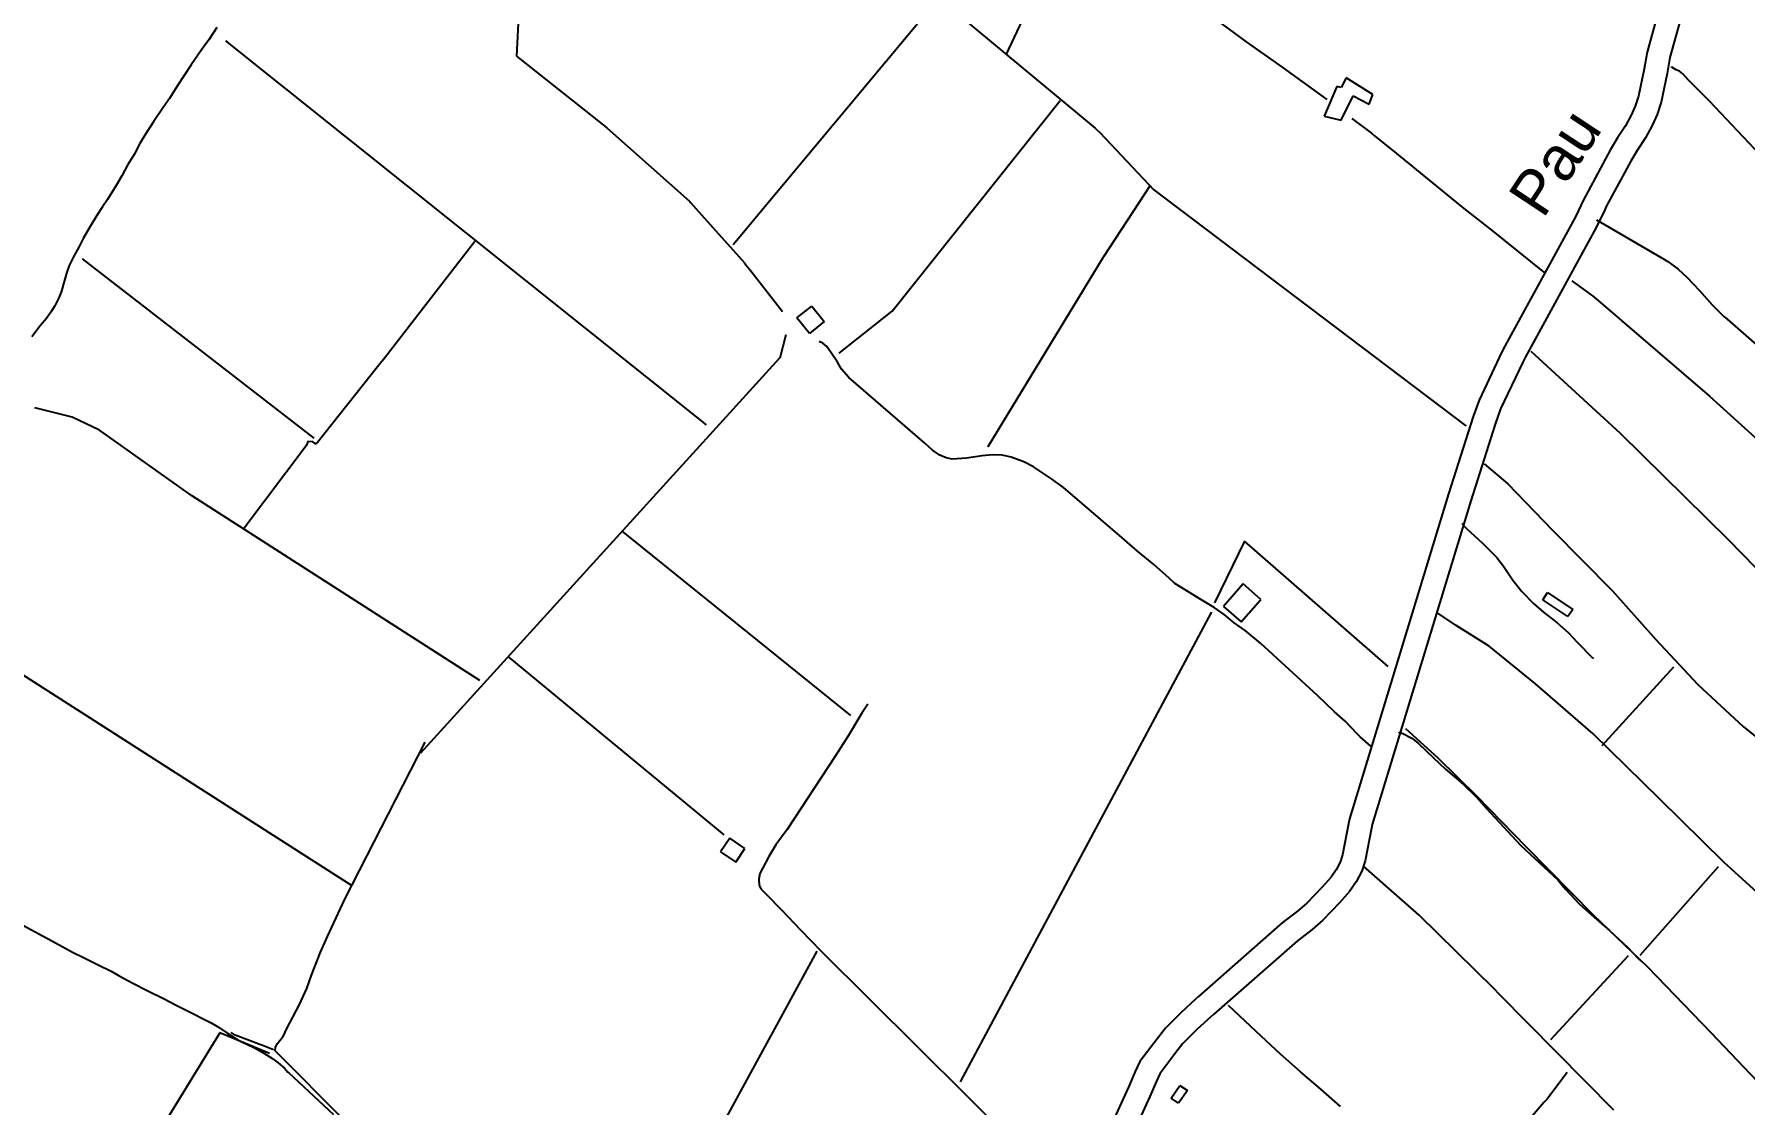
# Model space of a CAD drawing. Header units: metres. Extents: x 750363 to 753809, y 4417932 to 4421953.
# Drawn here: x 751141 to 751726, y 4421156 to 4421521 of the extents above; entities that cross this region are included whole.
import ezdxf
from ezdxf.enums import TextEntityAlignment as Align

# ---------------------------------------------------------------- set-up
doc = ezdxf.new("R2010")
doc.units = ezdxf.units.M
for name, color, linetype in [('ACEQUIAS$0$125', 8, 'Continuous'), ('ACEQUIAS$0$162', 8, 'Continuous'), ('CAMINOS$0$84', 8, 'Continuous'), ('CAMINOS$0$85', 8, 'Continuous'), ('M2$0$11', 8, 'Continuous'), ('TEXTOS10$0$997', 8, 'Continuous')]:
    doc.layers.add(name, color=color, linetype=linetype)
doc.styles.add('Arial', font='arial.ttf')

msp = doc.modelspace()

# ---------------------------------------------------------------- linework, layer by layer
at = {"layer": 'ACEQUIAS$0$125', "color": 254}
for p, q in [((751473.37, 4421514.35, 1.34), (751496.08, 4421562.57, 1.34)), ((751555.44, 4421518.86, 1.34), (751521.3, 4421544.04, 1.34)), ((751449.48, 4421532.63, 1.34), (751380.21, 4421449.52, 1.34)), ((751567.76, 4421510.16, 1.34), (751555.44, 4421518.86, 1.34)), ((751583.05, 4421499.15, 1.34), (751567.76, 4421510.16, 1.34)), ((751434.41, 4421426.79, 1.34), (751491.82, 4421498.8, 1.34)), ((751157.86, 4421444.71, 1.34), (751236.99, 4421383.43, 1.34)), ((751666.58, 4421437.19, 1.34), (751674.12, 4421431.65, 1.34)), ((751674.12, 4421431.65, 1.34), (751713.57, 4421397.72, 1.34)), ((751416.36, 4421412.5, 1.34), (751434.41, 4421426.79, 1.34)), ((751652.52, 4421413.09, 1.34), (751683.01, 4421385.14, 1.34)), ((751713.57, 4421397.72, 1.34), (751799.49, 4421319.73, 1.34)), ((751154.48, 4421390.58, 1.34), (751141.68, 4421393.75, 1.34)), ((751163.78, 4421386.12, 1.34), (751154.48, 4421390.58, 1.34)), ((751195.15, 4421363.88, 1.34), (751163.78, 4421386.12, 1.34)), ((751683.01, 4421385.14, 1.34), (751719.81, 4421348.92, 1.34)), ((751636.57, 4421374.62, 1.34), (751644.68, 4421367.79, 1.34)), ((751644.68, 4421367.79, 1.34), (751660, 4421352.01, 1.34)), ((751293.69, 4421300.62, 1.34), (751195.15, 4421363.88, 1.34)), ((751660, 4421352.01, 1.34), (751680.36, 4421331.41, 1.34)), ((751719.81, 4421348.92, 1.34), (751756.36, 4421311.45, 1.34)), ((751554.78, 4421348.24, 1.34), (751544.54, 4421327.14, 1.34)), ((751603.83, 4421305.43, 1.34), (751554.78, 4421348.24, 1.34)), ((751680.36, 4421331.41, 1.34), (751695.23, 4421314.69, 1.34)), ((751221.99, 4421248.52, 1.34), (751101.21, 4421325.86, 1.34)), ((751627.02, 4421319.46, 1.34), (751620.5, 4421323.83, 1.34)), ((751638.36, 4421312.35, 1.34), (751627.02, 4421319.46, 1.34)), ((751695.23, 4421314.69, 1.34), (751709.61, 4421299.22, 1.34)), ((751303.25, 4421308.81, 1.34), (751376.98, 4421247.87, 1.34)), ((751654.13, 4421299.54, 1.34), (751638.36, 4421312.35, 1.34)), ((751676.9, 4421278.46, 1.34), (751701.41, 4421305.26, 1.34)), ((751673.88, 4421282.4, 1.34), (751654.13, 4421299.54, 1.34)), ((751709.61, 4421299.22, 1.34), (751725.12, 4421284.78, 1.34)), ((751725.12, 4421284.78, 1.34), (751743.48, 4421270.16, 1.34)), ((751609.76, 4421284.28, 1.34), (751620.79, 4421274.27, 1.34)), ((751696.55, 4421260.05, 1.34), (751673.88, 4421282.4, 1.34)), ((751620.79, 4421274.27, 1.34), (751634.13, 4421261.13, 1.34)), ((751634.13, 4421261.13, 1.34), (751651, 4421243.8, 1.34)), ((751718.41, 4421238.56, 1.34), (751696.55, 4421260.05, 1.34)), ((751250.11, 4421230.46, 1.34), (751221.99, 4421248.52, 1.34)), ((751651, 4421243.8, 1.34), (751673.86, 4421220.6, 1.34)), ((751740.83, 4421218.16, 1.34), (751718.41, 4421238.56, 1.34)), ((751716.56, 4421236.95, 1.34), (751689.76, 4421206.72, 1.34)), ((751673.86, 4421220.6, 1.34), (751692.44, 4421202.86, 1.34)), ((751334.68, 4421071.94, 1.34), (751408.81, 4421208.18, 1.34)), ((751659.43, 4421177.97, 1.34), (751685.88, 4421206.74, 1.34)), ((751692.44, 4421202.86, 1.34), (751714.03, 4421180.43, 1.34)), ((751204.85, 4421180.23, 1.34), (751166.04, 4421117.13, 1.34)), ((751221.87, 4421173.24, 1.34), (751204.85, 4421180.23, 1.34)), ((751714.03, 4421180.43, 1.34), (751732.07, 4421161.35, 1.34))]:
    msp.add_line(p, q, dxfattribs=at)
at = {"layer": 'ACEQUIAS$0$162', "color": 254}
for p, q in [((751306.95, 4421529.64, 1.34), (751306.14, 4421513.96, 1.34)), ((751457.63, 4421527.56, 1.34), (751503.75, 4421489.38, 1.34)), ((751371.08, 4421388, 1.34), (751206.98, 4421519.17, 1.34)), ((751206.98, 4421519.17, 1.34), (751207.51, 4421518.75, 1.34)), ((751306.14, 4421513.96, 1.34), (751335.35, 4421490.78, 1.34)), ((751700.74, 4421510.21, 1.34), (751700.56, 4421510.36, 1.34)), ((751702.23, 4421509.26, 1.34), (751700.74, 4421510.21, 1.34)), ((751703.35, 4421508.76, 1.34), (751702.23, 4421509.26, 1.34)), ((751704.48, 4421507.88, 1.34), (751703.35, 4421508.76, 1.34)), ((751706.24, 4421505.83, 1.34), (751704.48, 4421507.88, 1.34)), ((751712.98, 4421499.16, 1.34), (751706.24, 4421505.83, 1.34)), ((751713.55, 4421498.59, 1.34), (751712.98, 4421499.16, 1.34)), ((751739.25, 4421471.26, 1.34), (751713.55, 4421498.59, 1.34)), ((751335.35, 4421490.78, 1.34), (751336.99, 4421489.49, 1.34)), ((751336.99, 4421489.49, 1.34), (751365.22, 4421464.35, 1.34)), ((751503.75, 4421489.38, 1.34), (751504.28, 4421488.91, 1.34)), ((751504.28, 4421488.91, 1.34), (751505.4, 4421487.79, 1.34)), ((751505.4, 4421487.79, 1.34), (751523.87, 4421468.28, 1.34)), ((751522.61, 4421469.76, 1.34), (751506.63, 4421445.33, 1.34)), ((751523.87, 4421468.28, 1.34), (751630.36, 4421387.69, 1.34)), ((751365.22, 4421464.35, 1.34), (751365.72, 4421463.84, 1.34)), ((751365.72, 4421463.84, 1.34), (751367.43, 4421461.84, 1.34)), ((751367.43, 4421461.84, 1.34), (751384.01, 4421443.3, 1.34)), ((751291.93, 4421450.58, 1.34), (751261.24, 4421410.91, 1.34)), ((751384.01, 4421443.3, 1.34), (751384.51, 4421442.69, 1.34)), ((751384.51, 4421442.69, 1.34), (751386.21, 4421440.56, 1.34)), ((751506.39, 4421445.06, 1.34), (751467.1, 4421380.45, 1.34)), ((751506.63, 4421445.33, 1.34), (751506.39, 4421445.06, 1.34)), ((751386.21, 4421440.56, 1.34), (751396.97, 4421426.71, 1.34)), ((751396.97, 4421426.71, 1.34), (751396.98, 4421426.73, 1.34)), ((751398.2, 4421418.73, 1.34), (751396.14, 4421410.74, 1.34)), ((751259.12, 4421408.4, 1.34), (751237.74, 4421381.32, 1.34)), ((751260.74, 4421410.34, 1.34), (751259.12, 4421408.4, 1.34)), ((751261.24, 4421410.91, 1.34), (751260.74, 4421410.34, 1.34)), ((751395.83, 4421410.59, 1.34), (751273.37, 4421275.82, 1.34)), ((751396.14, 4421410.74, 1.34), (751395.83, 4421410.59, 1.34)), ((751630.36, 4421387.69, 1.34), (751630.39, 4421387.73, 1.34)), ((751234.38, 4421380.79, 1.34), (751213.16, 4421352.68, 1.34)), ((751234.7, 4421381.56, 1.34), (751234.38, 4421380.79, 1.34)), ((751234.89, 4421382.25, 1.34), (751234.7, 4421381.56, 1.34)), ((751236.58, 4421382.13, 1.34), (751234.89, 4421382.25, 1.34)), ((751237.22, 4421381.75, 1.34), (751236.58, 4421382.13, 1.34)), ((751237.74, 4421381.32, 1.34), (751237.22, 4421381.75, 1.34)), ((751467.1, 4421380.45, 1.34), (751467.27, 4421380.65, 1.34)), ((751213.16, 4421352.68, 1.34), (751213.12, 4421352.68, 1.34)), ((751420.4, 4421288.67, 1.34), (751342.14, 4421351.79, 1.34)), ((751342.14, 4421351.79, 1.34), (751342.18, 4421351.75, 1.34)), ((751457.81, 4421163.59, 1.34), (751543.56, 4421323.92, 1.34)), ((751543.56, 4421323.92, 1.34), (751543.5, 4421323.97, 1.34)), ((751614.47, 4421220.49, 1.34), (751595.41, 4421237.22, 1.34)), ((751640.02, 4421195.3, 1.34), (751614.47, 4421220.49, 1.34)), ((751137.62, 4421217, 1.34), (751148.77, 4421211.02, 1.34)), ((751148.77, 4421211.02, 1.34), (751154.6, 4421207.88, 1.34)), ((751154.6, 4421207.88, 1.34), (751158.36, 4421206.02, 1.34)), ((751158.36, 4421206.02, 1.34), (751163.31, 4421203.5, 1.34)), ((751163.31, 4421203.5, 1.34), (751167.74, 4421201.36, 1.34)), ((751167.74, 4421201.36, 1.34), (751170.52, 4421199.8, 1.34)), ((751170.52, 4421199.8, 1.34), (751174.99, 4421197.4, 1.34)), ((751174.99, 4421197.4, 1.34), (751180.57, 4421194.53, 1.34)), ((751180.57, 4421194.53, 1.34), (751185.91, 4421191.85, 1.34)), ((751185.91, 4421191.85, 1.34), (751189.74, 4421189.8, 1.34)), ((751641.79, 4421193.48, 1.34), (751640.02, 4421195.3, 1.34)), ((751680.85, 4421153.81, 1.34), (751641.79, 4421193.48, 1.34)), ((751189.74, 4421189.8, 1.34), (751193.34, 4421188.05, 1.34)), ((751193.34, 4421188.05, 1.34), (751201.92, 4421183.68, 1.34)), ((751201.92, 4421183.68, 1.34), (751204.41, 4421182.17, 1.34)), ((751204.41, 4421182.17, 1.34), (751207.25, 4421180.24, 1.34)), ((751207.25, 4421180.24, 1.34), (751210.98, 4421177.86, 1.34)), ((751210.98, 4421177.86, 1.34), (751212.62, 4421177.12, 1.34)), ((751212.62, 4421177.12, 1.34), (751216.51, 4421175.21, 1.34)), ((751216.51, 4421175.21, 1.34), (751219.58, 4421173.51, 1.34)), ((751219.58, 4421173.51, 1.34), (751223.01, 4421171.45, 1.34)), ((751223.01, 4421171.45, 1.34), (751224.82, 4421170.08, 1.34)), ((751224.82, 4421170.08, 1.34), (751227, 4421168.18, 1.34)), ((751227, 4421168.18, 1.34), (751228.12, 4421166.86, 1.34)), ((751228.12, 4421166.86, 1.34), (751228.4, 4421166.58, 1.34)), ((751228.4, 4421166.58, 1.34), (751243.65, 4421152.36, 1.34))]:
    msp.add_line(p, q, dxfattribs=at)
at = {"layer": 'CAMINOS$0$84', "color": 254}
for p, q in [((751201.1, 4421519.53, 1.34), (751198.62, 4421516.06, 1.34)), ((751203.88, 4421523.7, 1.34), (751201.1, 4421519.53, 1.34)), ((751198.62, 4421516.06, 1.34), (751195.13, 4421510.98, 1.34)), ((751195.13, 4421510.98, 1.34), (751190.29, 4421503.66, 1.34)), ((751190.29, 4421503.66, 1.34), (751187.64, 4421499.47, 1.34)), ((751185.5, 4421496.39, 1.34), (751182.2, 4421491.53, 1.34)), ((751187.64, 4421499.47, 1.34), (751185.5, 4421496.39, 1.34)), ((751182.2, 4421491.53, 1.34), (751179.46, 4421487.29, 1.34)), ((751591.42, 4421492.62, 1.34), (751598.09, 4421487.6, 1.34)), ((751177.6, 4421484.12, 1.34), (751175.57, 4421480.38, 1.34)), ((751179.46, 4421487.29, 1.34), (751177.6, 4421484.12, 1.34)), ((751598.09, 4421487.6, 1.34), (751599.14, 4421486.73, 1.34)), ((751599.14, 4421486.73, 1.34), (751606.66, 4421480.66, 1.34)), ((751175.57, 4421480.38, 1.34), (751173.38, 4421476.65, 1.34)), ((751606.66, 4421480.66, 1.34), (751629.72, 4421461.87, 1.34)), ((751171.44, 4421473.07, 1.34), (751169.47, 4421469.75, 1.34)), ((751173.38, 4421476.65, 1.34), (751171.44, 4421473.07, 1.34)), ((751169.47, 4421469.75, 1.34), (751166.51, 4421464.95, 1.34)), ((751164.76, 4421462.49, 1.34), (751162.83, 4421459.47, 1.34)), ((751166.51, 4421464.95, 1.34), (751164.76, 4421462.49, 1.34)), ((751629.72, 4421461.87, 1.34), (751638.97, 4421454.65, 1.34)), ((751160.21, 4421455.2, 1.34), (751158.18, 4421451.61, 1.34)), ((751162.83, 4421459.47, 1.34), (751160.21, 4421455.2, 1.34)), ((751638.97, 4421454.65, 1.34), (751657.15, 4421440.05, 1.34)), ((751675.02, 4421458.02, 1.34), (751698.23, 4421444.47, 1.34)), ((751156.71, 4421448.64, 1.34), (751155.04, 4421445.65, 1.34)), ((751158.18, 4421451.61, 1.34), (751156.71, 4421448.64, 1.34)), ((751153.43, 4421442.4, 1.34), (751152.6, 4421440.18, 1.34)), ((751155.04, 4421445.65, 1.34), (751153.43, 4421442.4, 1.34)), ((751698.23, 4421444.47, 1.34), (751699.36, 4421443.79, 1.34)), ((751699.36, 4421443.79, 1.34), (751702.82, 4421441.19, 1.34)), ((751151.96, 4421437.78, 1.34), (751150.65, 4421433.3, 1.34)), ((751152.6, 4421440.18, 1.34), (751151.96, 4421437.78, 1.34)), ((751702.82, 4421441.19, 1.34), (751705.94, 4421438.3, 1.34)), ((751705.94, 4421438.3, 1.34), (751710.04, 4421434.04, 1.34)), ((751149.75, 4421431.08, 1.34), (751148.51, 4421428.58, 1.34)), ((751150.65, 4421433.3, 1.34), (751149.75, 4421431.08, 1.34)), ((751710.04, 4421434.04, 1.34), (751714.64, 4421428.82, 1.34)), ((751147.2, 4421426.45, 1.34), (751145.52, 4421424.14, 1.34)), ((751148.51, 4421428.58, 1.34), (751147.2, 4421426.45, 1.34)), ((751714.64, 4421428.82, 1.34), (751718.4, 4421425.13, 1.34)), ((751718.4, 4421425.13, 1.34), (751719.64, 4421424.02, 1.34)), ((751143.57, 4421421.78, 1.34), (751140.65, 4421418.06, 1.34)), ((751145.52, 4421424.14, 1.34), (751143.57, 4421421.78, 1.34)), ((751719.64, 4421424.02, 1.34), (751761.84, 4421387.08, 1.34)), ((751410.74, 4421415.88, 1.34), (751409.59, 4421416.5, 1.34)), ((751412.18, 4421414.72, 1.34), (751410.74, 4421415.88, 1.34)), ((751415.74, 4421409.37, 1.34), (751412.18, 4421414.72, 1.34)), ((751417.14, 4421407.02, 1.34), (751415.74, 4421409.37, 1.34)), ((751419.7, 4421404.13, 1.34), (751417.14, 4421407.02, 1.34)), ((751445.56, 4421381.74, 1.34), (751419.7, 4421404.13, 1.34)), ((751448.2, 4421379.37, 1.34), (751445.56, 4421381.74, 1.34)), ((751450.74, 4421377.65, 1.34), (751448.2, 4421379.37, 1.34)), ((751452.92, 4421376.67, 1.34), (751450.74, 4421377.65, 1.34)), ((751454.95, 4421376.26, 1.34), (751452.92, 4421376.67, 1.34)), ((751459.85, 4421376.61, 1.34), (751454.95, 4421376.26, 1.34)), ((751465.2, 4421377.44, 1.34), (751459.85, 4421376.61, 1.34)), ((751468.71, 4421377.74, 1.34), (751465.2, 4421377.44, 1.34)), ((751472.02, 4421377.58, 1.34), (751468.71, 4421377.74, 1.34)), ((751475.15, 4421376.93, 1.34), (751472.02, 4421377.58, 1.34)), ((751479.39, 4421375.3, 1.34), (751475.15, 4421376.93, 1.34)), ((751482.72, 4421373.64, 1.34), (751479.39, 4421375.3, 1.34)), ((751488.91, 4421369.5, 1.34), (751482.72, 4421373.64, 1.34)), ((751492.93, 4421366.59, 1.34), (751488.91, 4421369.5, 1.34)), ((751512.94, 4421349.49, 1.34), (751492.93, 4421366.59, 1.34)), ((751518.26, 4421344.78, 1.34), (751512.94, 4421349.49, 1.34)), ((751629.15, 4421354.37, 1.34), (751629.81, 4421353.38, 1.34)), ((751629.81, 4421353.38, 1.34), (751630.7, 4421352.5, 1.34)), ((751630.7, 4421352.5, 1.34), (751636.19, 4421347.47, 1.34)), ((751523.81, 4421340.25, 1.34), (751518.26, 4421344.78, 1.34)), ((751636.19, 4421347.47, 1.34), (751640.93, 4421342.69, 1.34)), ((751529.05, 4421335.63, 1.34), (751523.81, 4421340.25, 1.34)), ((751640.93, 4421342.69, 1.34), (751643.24, 4421339.68, 1.34)), ((751643.24, 4421339.68, 1.34), (751646.39, 4421334.96, 1.34)), ((751530.93, 4421333.82, 1.34), (751529.05, 4421335.63, 1.34)), ((751539.87, 4421328.31, 1.34), (751530.93, 4421333.82, 1.34)), ((751646.39, 4421334.96, 1.34), (751649.48, 4421331.06, 1.34)), ((751544.47, 4421325.59, 1.34), (751539.87, 4421328.31, 1.34)), ((751547.87, 4421323.24, 1.34), (751544.47, 4421325.59, 1.34)), ((751649.48, 4421331.06, 1.34), (751653.44, 4421326.92, 1.34)), ((751653.44, 4421326.92, 1.34), (751656.99, 4421323.82, 1.34)), ((751551.19, 4421320.38, 1.34), (751547.87, 4421323.24, 1.34)), ((751555.03, 4421317.69, 1.34), (751551.19, 4421320.38, 1.34)), ((751656.99, 4421323.82, 1.34), (751661.39, 4421320.47, 1.34)), ((751661.39, 4421320.47, 1.34), (751665.28, 4421317.01, 1.34)), ((751560.33, 4421313.24, 1.34), (751555.03, 4421317.69, 1.34)), ((751665.28, 4421317.01, 1.34), (751668.39, 4421313.68, 1.34)), ((751579.71, 4421295.49, 1.34), (751560.33, 4421313.24, 1.34)), ((751668.39, 4421313.68, 1.34), (751673.66, 4421308.43, 1.34)), ((751673.66, 4421308.43, 1.34), (751673.95, 4421308.14, 1.34)), ((751426.1, 4421292.51, 1.34), (751424.13, 4421289.46, 1.34)), ((751585.55, 4421289.95, 1.34), (751579.71, 4421295.49, 1.34)), ((751423.43, 4421288.36, 1.34), (751419.53, 4421281.83, 1.34)), ((751424.13, 4421289.46, 1.34), (751423.43, 4421288.36, 1.34)), ((751589.1, 4421286.8, 1.34), (751585.55, 4421289.95, 1.34)), ((751593.34, 4421282.28, 1.34), (751589.1, 4421286.8, 1.34)), ((751247.61, 4421225.93, 1.34), (751274.95, 4421279.53, 1.34)), ((751419.53, 4421281.83, 1.34), (751414.94, 4421274.57, 1.34)), ((751594.26, 4421281.4, 1.34), (751593.34, 4421282.28, 1.34)), ((751597.97, 4421278.24, 1.34), (751594.26, 4421281.4, 1.34)), ((751607.54, 4421282.89, 1.34), (751607.59, 4421282.95, 1.34)), ((751607.59, 4421282.95, 1.34), (751608.79, 4421282.53, 1.34)), ((751608.79, 4421282.53, 1.34), (751611.87, 4421280.95, 1.34)), ((751611.87, 4421280.95, 1.34), (751614.12, 4421279.22, 1.34)), ((751614.12, 4421279.22, 1.34), (751617.05, 4421276.36, 1.34)), ((751414.94, 4421274.57, 1.34), (751398.65, 4421249.79, 1.34)), ((751617.05, 4421276.36, 1.34), (751623.46, 4421270.4, 1.34)), ((751623.46, 4421270.4, 1.34), (751629.42, 4421265.2, 1.34)), ((751629.42, 4421265.2, 1.34), (751633.87, 4421260.87, 1.34)), ((751633.87, 4421260.87, 1.34), (751637.45, 4421256.86, 1.34)), ((751637.45, 4421256.86, 1.34), (751648.99, 4421244.35, 1.34)), ((751398.65, 4421249.79, 1.34), (751394.75, 4421244.45, 1.34)), ((751394.75, 4421244.45, 1.34), (751392.35, 4421240.46, 1.34)), ((751648.99, 4421244.35, 1.34), (751652.43, 4421241.24, 1.34)), ((751392.35, 4421240.46, 1.34), (751389.3, 4421234.73, 1.34)), ((751652.43, 4421241.24, 1.34), (751661.77, 4421232.49, 1.34)), ((751389.3, 4421234.73, 1.34), (751388.92, 4421232.75, 1.34)), ((751388.92, 4421232.75, 1.34), (751389.08, 4421230.6, 1.34)), ((751661.77, 4421232.49, 1.34), (751664.4, 4421229.4, 1.34)), ((751389.08, 4421230.6, 1.34), (751389.77, 4421229.41, 1.34)), ((751389.77, 4421229.41, 1.34), (751391.43, 4421227.59, 1.34)), ((751391.43, 4421227.59, 1.34), (751396.68, 4421222.24, 1.34)), ((751664.4, 4421229.4, 1.34), (751669.22, 4421224.24, 1.34)), ((751241.69, 4421213.15, 1.34), (751247.61, 4421225.93, 1.34)), ((751396.68, 4421222.24, 1.34), (751403.13, 4421215.42, 1.34)), ((751669.22, 4421224.24, 1.34), (751673.22, 4421220.54, 1.34)), ((751673.22, 4421220.54, 1.34), (751679.36, 4421215.19, 1.34)), ((751403.13, 4421215.42, 1.34), (751410.2, 4421208.15, 1.34)), ((751679.36, 4421215.19, 1.34), (751685.66, 4421209.42, 1.34)), ((751239.23, 4421207.8, 1.34), (751241.69, 4421213.15, 1.34)), ((751685.66, 4421209.42, 1.34), (751689.07, 4421205.77, 1.34)), ((751236.18, 4421199.97, 1.34), (751239.23, 4421207.8, 1.34)), ((751410.2, 4421208.15, 1.34), (751494.92, 4421124.07, 1.34)), ((751689.07, 4421205.77, 1.34), (751690.37, 4421204.6, 1.34)), ((751234.57, 4421195.47, 1.34), (751236.18, 4421199.97, 1.34)), ((751231.94, 4421189.71, 1.34), (751234.57, 4421195.47, 1.34)), ((751227.79, 4421181.73, 1.34), (751231.94, 4421189.71, 1.34)), ((751558.74, 4421180.71, 1.34), (751549.32, 4421189.57, 1.34)), ((751210.11, 4421179.48, 1.34), (751208.77, 4421180.4, 1.34)), ((751218.56, 4421176.3, 1.34), (751210.11, 4421179.48, 1.34)), ((751226.59, 4421179.29, 1.34), (751227.79, 4421181.73, 1.34)), ((751567.1, 4421173.02, 1.34), (751558.74, 4421180.71, 1.34)), ((751219.75, 4421175.88, 1.34), (751218.56, 4421176.3, 1.34)), ((751223.23, 4421174.44, 1.34), (751219.75, 4421175.88, 1.34)), ((751223.74, 4421174.16, 1.34), (751223.86, 4421175.41, 1.34)), ((751248.02, 4421149.73, 1.34), (751223.74, 4421174.16, 1.34)), ((751223.86, 4421175.41, 1.34), (751224.55, 4421176.64, 1.34)), ((751224.55, 4421176.64, 1.34), (751226.59, 4421179.29, 1.34)), ((751573.95, 4421166.94, 1.34), (751567.1, 4421173.02, 1.34)), ((751580.89, 4421161.03, 1.34), (751573.95, 4421166.94, 1.34)), ((751664.95, 4421166.67, 1.34), (751657.99, 4421157.46, 1.34)), ((751587.55, 4421155.13, 1.34), (751580.89, 4421161.03, 1.34)), ((751657.02, 4421156.47, 1.34), (751652.97, 4421151.85, 1.34)), ((751657.99, 4421157.46, 1.34), (751657.02, 4421156.47, 1.34))]:
    msp.add_line(p, q, dxfattribs=at)
at = {"layer": 'CAMINOS$0$85', "color": 254}
for p, q in [((751697.95, 4421536.03, 1.34), (751692.28, 4421515.27, 1.34)), ((751705.67, 4421534.01, 1.34), (751700.07, 4421513.49, 1.34)), ((751692.28, 4421515.27, 1.34), (751691.23, 4421509.55, 1.34)), ((751700.07, 4421513.49, 1.34), (751699.06, 4421508.01, 1.34)), ((751691.23, 4421509.55, 1.34), (751689.29, 4421500.27, 1.34)), ((751699.06, 4421508.01, 1.34), (751697.02, 4421498.25, 1.34)), ((751688.2, 4421496.8, 1.34), (751686.86, 4421493.76, 1.34)), ((751689.29, 4421500.27, 1.34), (751688.2, 4421496.8, 1.34)), ((751697.02, 4421498.25, 1.34), (751695.68, 4421493.99, 1.34)), ((751684.85, 4421490.11, 1.34), (751682.15, 4421485.97, 1.34)), ((751686.86, 4421493.76, 1.34), (751684.85, 4421490.11, 1.34)), ((751694.02, 4421490.22, 1.34), (751691.7, 4421486, 1.34)), ((751695.68, 4421493.99, 1.34), (751694.02, 4421490.22, 1.34)), ((751682.15, 4421485.97, 1.34), (751679.73, 4421482.03, 1.34)), ((751691.7, 4421486, 1.34), (751688.89, 4421481.71, 1.34)), ((751679.73, 4421482.03, 1.34), (751671.18, 4421466.11, 1.34)), ((751686.65, 4421478.06, 1.34), (751678.31, 4421462.51, 1.34)), ((751688.89, 4421481.71, 1.34), (751686.65, 4421478.06, 1.34)), ((751671.18, 4421466.11, 1.34), (751670.57, 4421464.81, 1.34)), ((751670.57, 4421464.81, 1.34), (751667.77, 4421459, 1.34)), ((751677.77, 4421461.37, 1.34), (751674.87, 4421455.35, 1.34)), ((751678.31, 4421462.51, 1.34), (751677.77, 4421461.37, 1.34)), ((751667.77, 4421459, 1.34), (751643.65, 4421414.8, 1.34)), ((751674.87, 4421455.35, 1.34), (751650.67, 4421411.01, 1.34)), ((751643.65, 4421414.8, 1.34), (751642.67, 4421412.96, 1.34)), ((751642.67, 4421412.96, 1.34), (751634.88, 4421396.46, 1.34)), ((751649.8, 4421409.38, 1.34), (751642.25, 4421393.39, 1.34)), ((751650.67, 4421411.01, 1.34), (751649.8, 4421409.38, 1.34)), ((751634.88, 4421396.46, 1.34), (751632.82, 4421390.83, 1.34)), ((751632.82, 4421390.83, 1.34), (751624.42, 4421364.41, 1.34)), ((751642.25, 4421393.39, 1.34), (751640.37, 4421388.26, 1.34)), ((751640.37, 4421388.26, 1.34), (751632.04, 4421362.04, 1.34)), ((751624.42, 4421364.41, 1.34), (751590.61, 4421253.39, 1.34)), ((751632.06, 4421362.02, 1.34), (751598.36, 4421251.43, 1.34)), ((751632.04, 4421362.04, 1.34), (751632.06, 4421362.02, 1.34)), ((751590.27, 4421251.66, 1.34), (751588.29, 4421241.09, 1.34)), ((751590.61, 4421253.39, 1.34), (751590.27, 4421251.66, 1.34)), ((751598.1, 4421250.14, 1.34), (751596.03, 4421239.05, 1.34)), ((751598.36, 4421251.43, 1.34), (751598.1, 4421250.14, 1.34)), ((751587.45, 4421238.58, 1.34), (751586.11, 4421235.97, 1.34)), ((751588.29, 4421241.09, 1.34), (751587.45, 4421238.58, 1.34)), ((751596.03, 4421239.05, 1.34), (751594.81, 4421235.46, 1.34)), ((751584.33, 4421233.47, 1.34), (751581.32, 4421230.03, 1.34)), ((751586.11, 4421235.97, 1.34), (751584.33, 4421233.47, 1.34)), ((751594.81, 4421235.46, 1.34), (751592.95, 4421231.82, 1.34)), ((751581.32, 4421230.03, 1.34), (751576.05, 4421224.56, 1.34)), ((751590.59, 4421228.52, 1.34), (751587.2, 4421224.64, 1.34)), ((751592.95, 4421231.82, 1.34), (751590.59, 4421228.52, 1.34)), ((751572.82, 4421221.8, 1.34), (751567.77, 4421217.92, 1.34)), ((751576.05, 4421224.56, 1.34), (751572.82, 4421221.8, 1.34)), ((751587.2, 4421224.64, 1.34), (751581.53, 4421218.75, 1.34)), ((751567.77, 4421217.92, 1.34), (751539.09, 4421192.69, 1.34)), ((751577.85, 4421215.6, 1.34), (751572.84, 4421211.75, 1.34)), ((751581.53, 4421218.75, 1.34), (751577.85, 4421215.6, 1.34)), ((751572.84, 4421211.75, 1.34), (751544.28, 4421186.62, 1.34)), ((751538.01, 4421191.8, 1.34), (751533.13, 4421187.27, 1.34)), ((751539.09, 4421192.69, 1.34), (751538.01, 4421191.8, 1.34)), ((751533.13, 4421187.27, 1.34), (751527.75, 4421181.87, 1.34)), ((751543.28, 4421185.79, 1.34), (751538.66, 4421181.53, 1.34)), ((751544.28, 4421186.62, 1.34), (751543.28, 4421185.79, 1.34)), ((751527.75, 4421181.87, 1.34), (751525.01, 4421178.37, 1.34)), ((751538.66, 4421181.53, 1.34), (751533.74, 4421176.58, 1.34)), ((751525.01, 4421178.37, 1.34), (751519.07, 4421170.43, 1.34)), ((751531.35, 4421173.52, 1.34), (751525.92, 4421166.26, 1.34)), ((751533.74, 4421176.58, 1.34), (751531.35, 4421173.52, 1.34)), ((751519.07, 4421170.43, 1.34), (751517.46, 4421167.09, 1.34)), ((751517.46, 4421167.09, 1.34), (751515.16, 4421161.72, 1.34)), ((751524.72, 4421163.78, 1.34), (751522.46, 4421158.49, 1.34)), ((751525.92, 4421166.26, 1.34), (751524.72, 4421163.78, 1.34)), ((751515.16, 4421161.72, 1.34), (751493.47, 4421114.3, 1.34)), ((751522.46, 4421158.49, 1.34), (751500.64, 4421110.79, 1.34))]:
    msp.add_line(p, q, dxfattribs=at)
at = {"layer": 'M2$0$11', "color": 254}
for p, q in [((751589.49, 4421506.54, 1.34), (751587.83, 4421503.21, 1.34)), ((751598.63, 4421500.85, 1.34), (751589.49, 4421506.54, 1.34)), ((751586.34, 4421503.51, 1.34), (751581.95, 4421493.4, 1.34)), ((751587.83, 4421503.21, 1.34), (751586.34, 4421503.51, 1.34)), ((751597.32, 4421497.53, 1.34), (751598.63, 4421500.85, 1.34)), ((751587.75, 4421492.02, 1.34), (751591.89, 4421500.37, 1.34)), ((751591.89, 4421500.37, 1.34), (751597.32, 4421497.53, 1.34)), ((751581.95, 4421493.4, 1.34), (751587.75, 4421492.02, 1.34)), ((751401.96, 4421424.5, 1.34), (751407.01, 4421428.56, 1.34)), ((751407.01, 4421428.56, 1.34), (751411.28, 4421423.25, 1.34)), ((751406.23, 4421419.19, 1.34), (751401.96, 4421424.5, 1.34)), ((751411.28, 4421423.25, 1.34), (751406.23, 4421419.19, 1.34)), ((751554.31, 4421333.63, 1.34), (751547.6, 4421325.93, 1.34)), ((751560.35, 4421328.36, 1.34), (751554.31, 4421333.63, 1.34)), ((751547.6, 4421325.93, 1.34), (751553.64, 4421320.66, 1.34)), ((751553.64, 4421320.66, 1.34), (751560.35, 4421328.36, 1.34)), ((751656.63, 4421328.25, 1.34), (751658.25, 4421330.68, 1.34)), ((751665.22, 4421322.52, 1.34), (751656.63, 4421328.25, 1.34)), ((751658.25, 4421330.68, 1.34), (751666.84, 4421324.95, 1.34)), ((751666.84, 4421324.95, 1.34), (751665.22, 4421322.52, 1.34)), ((751379, 4421246.75, 1.34), (751375.88, 4421242.09, 1.34)), ((751384.18, 4421243.28, 1.34), (751379, 4421246.75, 1.34)), ((751375.88, 4421242.09, 1.34), (751381.07, 4421238.62, 1.34)), ((751381.07, 4421238.62, 1.34), (751384.18, 4421243.28, 1.34)), ((751529.75, 4421157.99, 1.34), (751532.74, 4421162.32, 1.34)), ((751532.74, 4421162.32, 1.34), (751535.27, 4421160.58, 1.34)), ((751532.28, 4421156.25, 1.34), (751529.75, 4421157.99, 1.34)), ((751535.27, 4421160.58, 1.34), (751532.28, 4421156.25, 1.34))]:
    msp.add_line(p, q, dxfattribs=at)

# ---------------------------------------------------------------- texts
at = {"layer": 'TEXTOS10$0$997', "color": 254, "style": 'Arial'}
msp.add_text('Pau', height=15, rotation=56.51153, dxfattribs=at).set_placement((751667, 4421473.61, 1.34), align=Align.CENTER)

doc.saveas('drawing.dxf')
